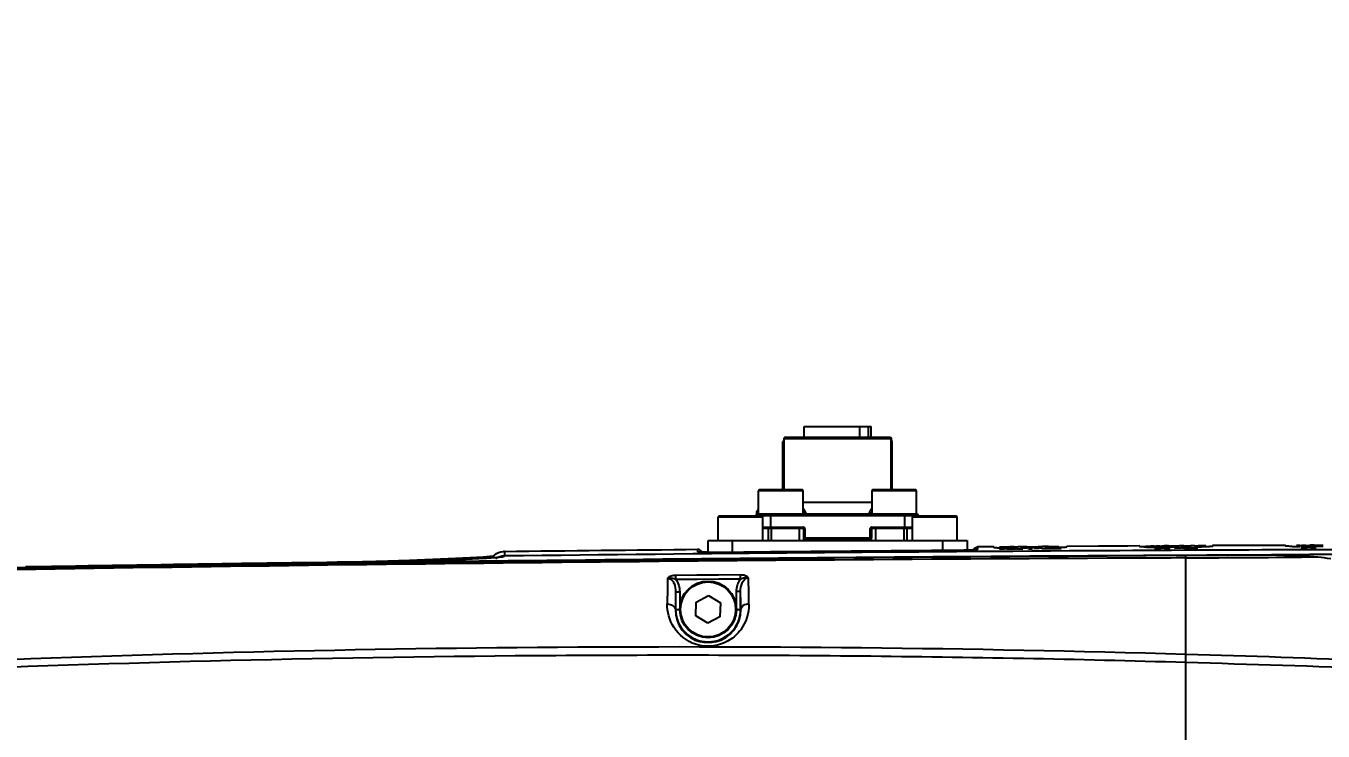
# Model space of a CAD drawing. Header units: millimetres. Extents: x 5828 to 6704, y 123 to 421.
# Drawn here: x 6586.91 to 6597.59, y 358.57 to 364.38 of the extents above; entities that cross this region are included whole.
import ezdxf

# ---------------------------------------------------------------- set-up
doc = ezdxf.new("R2010")
doc.units = ezdxf.units.MM
for name, color, linetype in [('外形图', 7, 'Continuous'), ('尺寸标注', 7, 'Continuous'), ('运动范围', 7, 'Continuous')]:
    doc.layers.add(name, color=color, linetype=linetype)
doc.styles.add('微软雅黑', font='msyh.ttc', dxfattribs={"height": 1.5})
doc.dimstyles.new('尺寸标注_1_15比例', dxfattribs={"dimtxt": 1.5, "dimasz": 1.25, "dimexe": 0.5, "dimexo": 0.4, "dimgap": 0.5, "dimtad": 1, "dimdec": 1, "dimlfac": 15, "dimdsep": 46, "dimtxsty": '微软雅黑', "dimcen": 0.09, "dimadec": 0, "dimazin": 0, "dimtp": 0.01, "dimtm": 0.01, "dimtfac": 1, "dimtdec": 1, "dimtofl": 0, "dimtmove": 0, "dimatfit": 3, "dimfxl": 1, "dimtolj": 1, "dimarcsym": 0})

# ---------------------------------------------------------------- blocks, each defined once
blk = doc.blocks.new('*D959')
at = {"layer": 'Defpoints', "color": 0}
for p in [(6604.527, 383.472), (6604.527, 362.717), (6585.527, 360.872)]:
    blk.add_point(p, dxfattribs=at)
at = {"layer": '尺寸标注', "color": 0, "lineweight": -2}
for p, q in [((6585.527, 361.272), (6585.527, 383.972)), ((6604.527, 363.117), (6604.527, 383.972)), ((6586.777, 383.472), (6603.277, 383.472))]:
    blk.add_line(p, q, dxfattribs=at)
at = {"layer": '尺寸标注', "color": 0}
for points in [[(6586.777, 383.68), (6586.777, 383.263), (6585.527, 383.472)], [(6603.277, 383.263), (6603.277, 383.68), (6604.527, 383.472)]]:
    blk.add_solid(points, dxfattribs=at)
at = {"layer": '尺寸标注', "color": 0, "insert": (6595.027, 384.747), "char_height": 1.5, "attachment_point": 5, "style": '微软雅黑'}
blk.add_mtext('\\A1;285', dxfattribs=at)

msp = doc.modelspace()

# ---------------------------------------------------------------- linework, layer by layer
at = {"layer": '外形图'}
for p, q in [((6593.3177, 360.9913), (6593.3177, 361.0813)), ((6593.3177, 361.0813), (6593.8677, 361.0813)), ((6593.7744, 360.9913), (6593.7744, 361.0813)), ((6593.8452, 361.0813), (6593.8452, 360.9913)), ((6593.8677, 360.9913), (6593.8677, 361.0813)), ((6593.1427, 360.568), (6593.1427, 360.9546)), ((6593.1494, 360.9546), (6593.1427, 360.9546)), ((6593.1561, 360.9913), (6593.1494, 360.9846)), ((6593.1494, 360.9846), (6593.1494, 360.558)), ((6593.1506, 360.978), (6593.1506, 360.558)), ((6594.0349, 360.978), (6593.1506, 360.978)), ((6594.0294, 360.9913), (6593.1561, 360.9913)), ((6594.0294, 360.9913), (6594.0361, 360.9846)), ((6594.0349, 360.558), (6594.0349, 360.978)), ((6594.0361, 360.558), (6594.0361, 360.9846)), ((6594.0427, 360.9546), (6594.0361, 360.9546)), ((6594.0427, 360.568), (6594.0427, 360.9546)), ((6592.9427, 360.358), (6592.9427, 360.5513)), ((6593.3094, 360.5513), (6592.9427, 360.5513)), ((6593.3027, 360.558), (6592.9494, 360.558)), ((6593.1427, 360.568), (6593.1327, 360.558)), ((6593.1427, 360.568), (6593.1494, 360.568)), ((6593.3094, 360.358), (6593.3094, 360.5513)), ((6593.8761, 360.358), (6593.8761, 360.5513)), ((6594.2427, 360.5513), (6593.8761, 360.5513)), ((6594.2361, 360.558), (6593.8827, 360.558)), ((6594.0361, 360.568), (6594.0427, 360.568)), ((6594.0427, 360.568), (6594.0527, 360.558)), ((6594.2427, 360.358), (6594.2427, 360.5513)), ((6593.3094, 360.458), (6593.8761, 360.458)), ((6592.6094, 360.1413), (6592.6094, 360.3346)), ((6592.9761, 360.3346), (6592.6094, 360.3346)), ((6592.9694, 360.3413), (6592.6161, 360.3413)), ((6592.9261, 360.378), (6592.9261, 360.3413)), ((6594.2594, 360.3446), (6592.9261, 360.3446)), ((6592.9394, 360.3913), (6592.9394, 360.358)), ((6592.9427, 360.3913), (6592.9394, 360.3913)), ((6592.9394, 360.3854), (6592.9427, 360.3854)), ((6592.9394, 360.3638), (6592.9427, 360.3638)), ((6594.2461, 360.358), (6592.9394, 360.358)), ((6592.9761, 360.1413), (6592.9761, 360.3346)), ((6593.039, 360.3446), (6593.039, 360.2513)), ((6593.3094, 360.3713), (6593.3303, 360.3713)), ((6593.8551, 360.3713), (6593.8761, 360.3713)), ((6594.1465, 360.2513), (6594.1465, 360.3446)), ((6594.2094, 360.1413), (6594.2094, 360.3346)), ((6594.5761, 360.3346), (6594.2094, 360.3346)), ((6594.5694, 360.3413), (6594.2161, 360.3413)), ((6594.2594, 360.3446), (6594.2594, 360.3413)), ((6594.5761, 360.1413), (6594.5761, 360.3346)), ((6592.9761, 360.2513), (6593.3106, 360.2513)), ((6592.9761, 360.2446), (6593.3106, 360.2446)), ((6593.0239, 360.1413), (6593.0239, 360.2446)), ((6593.0459, 360.2446), (6593.0459, 360.1413)), ((6593.2797, 360.1413), (6593.2797, 360.2446)), ((6593.3106, 360.2513), (6593.3106, 360.2446)), ((6593.3128, 360.2405), (6593.3128, 360.1413)), ((6593.3132, 360.238), (6593.3132, 360.1646)), ((6593.3244, 360.238), (6593.3132, 360.238)), ((6593.318, 360.1646), (6593.318, 360.238)), ((6593.3244, 360.158), (6593.3244, 360.238)), ((6593.861, 360.158), (6593.861, 360.238)), ((6593.861, 360.238), (6593.8675, 360.238)), ((6593.8675, 360.238), (6593.8675, 360.1646)), ((6593.8675, 360.238), (6593.8722, 360.238)), ((6593.8722, 360.238), (6593.8722, 360.1646)), ((6593.8727, 360.1413), (6593.8727, 360.2403)), ((6593.8748, 360.2513), (6593.8748, 360.2446)), ((6593.8748, 360.2513), (6594.2094, 360.2513)), ((6593.8748, 360.2446), (6594.2094, 360.2446)), ((6593.9058, 360.2446), (6593.9058, 360.1413)), ((6594.1395, 360.1413), (6594.1395, 360.2446)), ((6594.1616, 360.2446), (6594.1616, 360.1413)), ((6592.5261, 360.0445), (6592.5261, 360.1413)), ((6592.5261, 360.1413), (6594.6594, 360.1413)), ((6592.7261, 360.1413), (6592.7261, 360.0446)), ((6593.3132, 360.1646), (6593.8722, 360.1646)), ((6593.3199, 360.158), (6593.8655, 360.158)), ((6593.4983, 360.158), (6593.4983, 360.1413)), ((6593.6872, 360.158), (6593.6872, 360.1413)), ((6594.4594, 360.0591), (6594.4594, 360.1413)), ((6594.6594, 360.1413), (6594.6594, 360.0623)), ((6594.7438, 360.0886), (6594.7435, 360.0674)), ((6594.8799, 360.0895), (6594.7438, 360.0886)), ((6594.8799, 360.0894), (6594.7438, 360.0886)), ((6594.9992, 360.0886), (6595.0142, 360.0889)), ((6595.0462, 360.0895), (6595.063, 360.0897)), ((6595.063, 360.0897), (6595.0803, 360.09)), ((6595.1158, 360.0791), (6595.0978, 360.0791)), ((6595.1339, 360.0792), (6595.1158, 360.0791)), ((6595.1523, 360.0792), (6595.1339, 360.0792)), ((6595.1523, 360.0907), (6595.1708, 360.0909)), ((6595.1652, 360.0768), (6595.1849, 360.0769)), ((6595.1652, 360.0717), (6595.1652, 360.0768)), ((6595.1708, 360.0909), (6595.1892, 360.091)), ((6595.1849, 360.0769), (6595.1948, 360.077)), ((6595.1892, 360.091), (6595.2077, 360.0911)), ((6595.1948, 360.077), (6595.1948, 360.0718)), ((6595.2077, 360.0911), (6595.226, 360.0911)), ((6595.226, 360.0911), (6595.2442, 360.0912)), ((6595.2442, 360.0912), (6595.2621, 360.0912)), ((6595.2621, 360.0912), (6595.2797, 360.0913)), ((6595.2727, 360.0723), (6595.2727, 360.0775)), ((6596.0799, 360.0967), (6595.4799, 360.093)), ((6595.7396, 360.0949), (6595.4799, 360.0934)), ((6595.9817, 360.0963), (6595.7396, 360.0949)), ((6596.0799, 360.0968), (6595.9817, 360.0963)), ((6596.1992, 360.0958), (6596.2142, 360.0961)), ((6596.2143, 360.0864), (6596.1992, 360.0866)), ((6596.2024, 360.0783), (6596.2543, 360.0785)), ((6596.2024, 360.0781), (6596.2024, 360.0783)), ((6596.2024, 360.0777), (6596.2024, 360.0781)), ((6596.2451, 360.0779), (6596.2024, 360.0777)), ((6596.2836, 360.0781), (6596.2451, 360.0779)), ((6596.2543, 360.078), (6596.2451, 360.0779)), ((6596.2462, 360.0965), (6596.263, 360.0968)), ((6596.2613, 360.0831), (6596.2836, 360.0832)), ((6596.263, 360.0968), (6596.2803, 360.097)), ((6596.2978, 360.0861), (6596.2802, 360.0861)), ((6596.2836, 360.0789), (6596.2836, 360.0787)), ((6596.2836, 360.0787), (6596.3148, 360.0788)), ((6596.3304, 360.0784), (6596.2836, 360.0781)), ((6596.3158, 360.0861), (6596.2978, 360.0861)), ((6596.3148, 360.0788), (6596.3304, 360.0789)), ((6596.3158, 360.0973), (6596.334, 360.0975)), ((6596.3339, 360.0861), (6596.3158, 360.0861)), ((6596.3304, 360.0789), (6596.3304, 360.0786)), ((6596.3304, 360.0786), (6596.3304, 360.0784)), ((6596.3523, 360.0861), (6596.3339, 360.0861)), ((6596.334, 360.0975), (6596.3523, 360.0976)), ((6596.3523, 360.0976), (6596.3708, 360.0977)), ((6596.3707, 360.0862), (6596.3523, 360.0861)), ((6596.3663, 360.0786), (6596.393, 360.0804)), ((6596.3762, 360.0786), (6596.3663, 360.0786)), ((6596.3708, 360.0977), (6596.3892, 360.0978)), ((6596.3962, 360.0787), (6596.3762, 360.0786)), ((6596.3892, 360.0978), (6596.4077, 360.0979)), ((6596.393, 360.0804), (6596.4194, 360.0823)), ((6596.4037, 360.0793), (6596.3962, 360.0787)), ((6596.4188, 360.0804), (6596.4037, 360.0793)), ((6596.4472, 360.0805), (6596.4188, 360.0804)), ((6596.4261, 360.0804), (6596.4188, 360.0804)), ((6596.4338, 360.0815), (6596.4261, 360.081)), ((6596.4261, 360.081), (6596.4497, 360.0811)), ((6596.4472, 360.0805), (6596.4376, 360.0805)), ((6596.4442, 360.098), (6596.4621, 360.098)), ((6596.4757, 360.0807), (6596.4472, 360.0805)), ((6596.4497, 360.0811), (6596.4732, 360.0812)), ((6596.4621, 360.098), (6596.4797, 360.098)), ((6596.4732, 360.0812), (6596.4968, 360.0813)), ((6596.5041, 360.0808), (6596.4757, 360.0807)), ((6596.4797, 360.098), (6596.4969, 360.0979)), ((6596.4856, 360.0813), (6596.4968, 360.0813)), ((6596.4968, 360.0813), (6596.4893, 360.0818)), ((6596.5041, 360.0808), (6596.4968, 360.0808)), ((6596.5264, 360.0793), (6596.5041, 360.0808)), ((6596.5044, 360.0827), (6596.5308, 360.0811)), ((6596.5576, 360.0795), (6596.5264, 360.0793)), ((6596.53, 360.0978), (6596.5457, 360.0977)), ((6596.5308, 360.0811), (6596.5576, 360.0795)), ((6596.5457, 360.0977), (6596.5608, 360.0976)), ((6596.5608, 360.0884), (6596.5457, 360.0881)), ((6597.0197, 360.1013), (6596.6799, 360.0998)), ((6597.28, 360.102), (6596.68, 360.0995)), ((6597.2799, 360.1024), (6597.0197, 360.1013)), ((6597.3991, 360.1011), (6597.4142, 360.1014)), ((6597.4053, 360.0836), (6597.4571, 360.0838)), ((6597.4053, 360.0834), (6597.4053, 360.0836)), ((6597.4053, 360.0831), (6597.4053, 360.0834)), ((6597.448, 360.0832), (6597.4053, 360.0831)), ((6597.4462, 360.1018), (6597.463, 360.102)), ((6597.4864, 360.0834), (6597.448, 360.0832)), ((6597.4571, 360.0833), (6597.448, 360.0832)), ((6597.463, 360.102), (6597.4802, 360.1022)), ((6597.4642, 360.0884), (6597.4864, 360.0885)), ((6597.4864, 360.0843), (6597.4864, 360.0839)), ((6597.4864, 360.0839), (6597.5176, 360.084)), ((6597.5332, 360.0835), (6597.4864, 360.0834)), ((6597.5158, 360.1025), (6597.5339, 360.1027)), ((6597.5339, 360.0913), (6597.5158, 360.0913)), ((6597.5176, 360.084), (6597.5332, 360.0841)), ((6597.5332, 360.0841), (6597.5332, 360.0837)), ((6597.5332, 360.0837), (6597.5332, 360.0835)), ((6597.5339, 360.1027), (6597.5523, 360.1028)), ((6597.5523, 360.0913), (6597.5339, 360.0913)), ((6597.5523, 360.1028), (6597.5708, 360.1028)), ((6597.5707, 360.0913), (6597.5523, 360.0913)), ((6597.5892, 360.0914), (6597.5707, 360.0913)), ((6597.5708, 360.1028), (6597.5892, 360.1029)), ((6590.569, 359.9991), (6590.5687, 359.9991)), ((6590.6759, 360.0058), (6590.569, 359.9991)), ((6590.7576, 360.0127), (6590.6759, 360.0058)), ((6590.8513, 360.0145), (6590.8492, 360.011)), ((6590.8508, 360.0524), (6590.8507, 360.0145)), ((6592.4427, 360.0632), (6592.4426, 360.0693)), ((6592.4429, 360.0481), (6592.4427, 360.0632)), ((6592.4567, 360.0464), (6592.455, 360.0465)), ((6592.596, 360.044), (6592.5811, 360.044)), ((6592.7097, 360.0444), (6592.7097, 360.0444)), ((6594.4764, 360.0592), (6594.4764, 360.0592)), ((6594.6564, 360.0622), (6594.6321, 360.0615)), ((6594.9368, 360.0701), (6594.9268, 360.0701)), ((6594.9567, 360.0703), (6594.9368, 360.0701)), ((6594.9643, 360.0709), (6594.9567, 360.0703)), ((6594.9793, 360.072), (6594.9643, 360.0709)), ((6595.0078, 360.0722), (6594.9793, 360.072)), ((6594.9867, 360.0721), (6594.9793, 360.072)), ((6594.9943, 360.0732), (6594.9866, 360.0726)), ((6594.9866, 360.0726), (6595.0102, 360.0727)), ((6595.0078, 360.0722), (6594.9981, 360.0721)), ((6595.0362, 360.0724), (6595.0078, 360.0722)), ((6595.0102, 360.0727), (6595.0338, 360.0729)), ((6595.0338, 360.0729), (6595.0573, 360.0731)), ((6595.0338, 360.0729), (6595.0462, 360.073)), ((6595.0646, 360.0726), (6595.0362, 360.0724)), ((6595.0462, 360.073), (6595.0573, 360.0731)), ((6595.0573, 360.0731), (6595.0499, 360.0735)), ((6595.0646, 360.0726), (6595.0573, 360.0725)), ((6595.0869, 360.0711), (6595.0646, 360.0726)), ((6595.0649, 360.0745), (6595.0914, 360.0729)), ((6595.0973, 360.0712), (6595.0869, 360.0711)), ((6595.0914, 360.0729), (6595.1181, 360.0713)), ((6595.1181, 360.0713), (6595.0973, 360.0712)), ((6595.1948, 360.0718), (6595.1652, 360.0717)), ((6595.2826, 360.0724), (6595.2727, 360.0723)), ((6595.3023, 360.0725), (6595.2826, 360.0724)), ((6595.3023, 360.0759), (6595.3023, 360.0753)), ((6595.3023, 360.0753), (6595.3284, 360.0754)), ((6595.3163, 360.0748), (6595.3023, 360.0747)), ((6595.3023, 360.0747), (6595.3023, 360.0733)), ((6595.3023, 360.0733), (6595.3023, 360.0725)), ((6595.3303, 360.0749), (6595.3163, 360.0748)), ((6595.3284, 360.0754), (6595.3415, 360.0755)), ((6595.3443, 360.075), (6595.3303, 360.0749)), ((6595.3746, 360.074), (6595.3443, 360.075)), ((6595.3746, 360.074), (6595.3631, 360.0744)), ((6595.3746, 360.0753), (6595.4344, 360.0734)), ((6595.401, 360.0731), (6595.3746, 360.074)), ((6595.4121, 360.0732), (6595.401, 360.0731)), ((6595.4344, 360.0734), (6595.4121, 360.0732)), ((6596.458, 360.0172), (6595.8114, 360.0136)), ((6596.46, 359.2043), (6596.46, 359.9985)), ((6597.2459, 360.0227), (6597.0056, 360.0217)), ((6586.9206, 359.9239), (6586.9108, 359.9238)), ((6589.3877, 359.9611), (6588.9503, 359.9552)), ((6589.4298, 359.9616), (6589.4861, 359.9628)), ((6589.7249, 359.9655), (6589.7249, 359.9655)), ((6592.4345, 359.8561), (6592.2598, 359.855)), ((6592.2601, 359.8205), (6592.2598, 359.855)), ((6592.4374, 359.8217), (6592.2601, 359.8205)), ((6592.6121, 359.8572), (6592.4345, 359.8561)), ((6592.615, 359.8228), (6592.4374, 359.8217)), ((6592.7928, 359.8582), (6592.6121, 359.8572)), ((6592.793, 359.8239), (6592.615, 359.8228)), ((6592.793, 359.8239), (6592.7928, 359.8582)), ((6592.2594, 359.7184), (6592.2594, 359.5746)), ((6592.2594, 359.7184), (6592.2927, 359.7184)), ((6592.2927, 359.7184), (6592.2927, 359.5746)), ((6592.4291, 359.6349), (6592.5301, 359.6893)), ((6592.5301, 359.6893), (6592.6276, 359.629)), ((6592.7606, 359.5746), (6592.7606, 359.7215)), ((6592.7939, 359.7215), (6592.7606, 359.7215)), ((6592.7939, 359.5746), (6592.7939, 359.7215)), ((6592.257, 359.5746), (6592.2927, 359.5746)), ((6592.4257, 359.5203), (6592.4291, 359.6349)), ((6592.6276, 359.629), (6592.6242, 359.5144)), ((6592.7606, 359.5746), (6592.7963, 359.5746)), ((6592.5232, 359.46), (6592.4257, 359.5203)), ((6592.6242, 359.5144), (6592.5232, 359.46))]:
    msp.add_line(p, q, dxfattribs=at)
for points in [[(6590.8132, 360.0046), (6590.8129, 360.0045), (6590.804, 360.0032), (6590.7862, 360.0012), (6590.7606, 359.9989), (6590.7272, 359.9964), (6590.6864, 359.9937), (6590.6384, 359.991), (6590.5831, 359.9882), (6590.5207, 359.9855), (6590.4513, 359.9827), (6590.375, 359.98), (6590.2918, 359.9774), (6590.202, 359.9748), (6590.1059, 359.9724), (6590.004, 359.9702), (6589.8969, 359.9682), (6589.7851, 359.9664), (6589.7249, 359.9655)], [(6590.5687, 359.999), (6590.3858, 359.9901), (6590.0686, 359.9782), (6589.7996, 359.9703)], [(6592.5867, 360.044), (6592.5587, 360.0441), (6592.5337, 360.0444), (6592.5117, 360.0447), (6592.493, 360.045), (6592.4775, 360.0455), (6592.4654, 360.0459), (6592.4567, 360.0464)], [(6592.6501, 360.044), (6592.6172, 360.044), (6592.5867, 360.044)], [(6592.7097, 360.0444), (6592.6848, 360.0442), (6592.6501, 360.044)], [(6594.6321, 360.0615), (6594.6049, 360.0609), (6594.5752, 360.0604), (6594.5431, 360.0599), (6594.5091, 360.0595), (6594.4764, 360.0592)], [(6594.7354, 360.066), (6594.7349, 360.0659), (6594.7303, 360.0655), (6594.722, 360.0649), (6594.7104, 360.0642), (6594.6956, 360.0635), (6594.6776, 360.0628), (6594.6564, 360.0622)], [(6597.2459, 360.0202), (6597.1697, 360.0213), (6597.0896, 360.0218), (6597.0056, 360.0217)], [(6589.2419, 359.9591), (6589.0962, 359.9572), (6588.9503, 359.9552)]]:
    msp.add_lwpolyline(points, dxfattribs=at)
for radius in [0.2333, 0.2267]:
    msp.add_circle((6592.5266, 359.5746), radius, dxfattribs=at)
for centre, radius, start, end in [((6593.1561, 360.9546), 0.0133, 120.13396, 180), ((6594.0294, 360.9546), 0.0133, 0, 59.86604), ((6592.9494, 360.5513), 0.00667, 90, 180), ((6593.3027, 360.5513), 0.00667, 0, 90), ((6593.8827, 360.5513), 0.00667, 90, 180), ((6594.2361, 360.5513), 0.00667, 0, 90), ((6592.6161, 360.3346), 0.00667, 90, 180), ((6592.9394, 360.378), 0.0133, 90, 180.00008), ((6592.9394, 360.3446), 0.0133, 90, 179.9999), ((6592.9694, 360.3346), 0.00667, 0, 90), ((6594.2161, 360.3346), 0.00667, 90, 180), ((6594.2461, 360.3446), 0.0133, 0, 90), ((6594.5694, 360.3346), 0.00667, 0, 90), ((6593.3066, 360.238), 0.00667, 0, 29.93271), ((6593.8789, 360.238), 0.00667, 150.06729, 180), ((6593.3199, 360.1646), 0.00667, 180, 270), ((6593.8655, 360.1646), 0.00667, 270, 0), ((6594.9571, 361.4536), 1.3734, 267.9285, 268.27261), ((6594.9741, 362.0145), 1.9345, 268.26927, 268.54287), ((6595.0529, 356.5201), 3.5688, 91.31352, 92.05613), ((6594.9912, 362.6811), 2.6014, 268.54082, 268.76572), ((6595.0157, 363.8432), 3.7637, 268.77383, 269.12616), ((6595.14, 353.0923), 6.9978, 91.15345, 91.38316), ((6595.2089, 349.551), 10.5398, 90.88406, 91.05798), ((6595.2683, 345.4033), 14.6878, 90.59492, 90.7336), ((6595.2822, 344.0784), 16.0129, 90.46492, 90.59555), ((6595.0892, 374.2845), 14.2054, 270.47753, 270.62478), ((6595.1009, 373.2325), 13.1533, 270.62415, 270.77898), ((6595.2819, 347.888), 12.2033, 89.77416, 90.01031), ((6595.293, 350.7461), 9.3451, 89.58408, 89.77287), ((6595.3124, 353.3788), 6.7124, 89.23778, 89.58701), ((6595.342, 355.7276), 4.3634, 89.05799, 89.21577), ((6596.2127, 363.4555), 3.3688, 268.68059, 268.86998), ((6596.2498, 365.4677), 5.3813, 268.89793, 269.30803), ((6596.3297, 353.1008), 6.9962, 91.06956, 91.29931), ((6596.2723, 367.2545), 7.1682, 269.30066, 269.41559), ((6596.3934, 349.5608), 10.5368, 90.80011, 90.97407), ((6596.4467, 345.4151), 14.6828, 90.51089, 90.6496), ((6596.461, 344.0934), 16.0046, 90.06023, 90.1909), ((6596.4662, 348.4105), 11.6875, 89.68723, 89.84938), ((6596.5001, 353.1066), 6.9912, 89.27219, 89.50203), ((6596.4275, 366.7217), 6.6346, 271.15114, 271.39324), ((6596.531, 355.5075), 4.5902, 88.82758, 89.27723), ((6597.4178, 363.4619), 3.3698, 268.59483, 268.78418), ((6597.4675, 366.0331), 5.9415, 268.83137, 269.34149), ((6597.5192, 353.1093), 6.9929, 90.98357, 91.21342), ((6597.5774, 349.5726), 10.53, 90.71396, 90.88802), ((6597.6245, 345.433), 14.6699, 90.42451, 90.56335), ((6597.5283, 373.2534), 13.1621, 269.79066, 269.94536), ((6600.9868, -524.6281), 884.6564, 90.3351838, 90.9999326), ((6599.5922, -426.9225), 786.9268, 90.2752708, 91.0225507), ((6590.8527, 359.9187), 0.1339, 129.29844, 143.81425), ((6590.8508, 359.8768), 0.1341, 90.69113, 108.85378), ((6590.8524, 359.9187), 0.1337, 90.65824, 94.93726), ((6600.6507, -485.4459), 845.5172, 90.3279562, 90.6641082), ((6592.4429, 360.0367), 0.0327, 15.88962, 90.56399), ((6592.6027, 366.3282), 6.2842, 269.30976, 269.80329), ((6592.6116, 369.3932), 9.3492, 269.90474, 270.19419), ((6592.6067, 370.9403), 10.8963, 270.19204, 270.54124), ((6600.6369, -482.3386), 842.4203, 90.4189981, 90.5391638), ((6594.4104, 369.7963), 9.7373, 270.38852, 271.145), ((6594.4576, 367.3314), 7.272, 271.16123, 271.27469), ((6594.4847, 366.1329), 6.0731, 271.27003, 271.5256), ((6594.5171, 364.9074), 4.8473, 271.529, 271.68246), ((6594.7437, 360.0345), 0.0329, 90.44626, 107.45088), ((6596.6118, 336.9784), 23.1531, 94.04161, 94.17355), ((6600.2501, -413.3674), 773.4377, 90.0771909, 90.3288433), ((6595.245, 586.4833), 226.488, 270.307367, 270.582323), ((6673.6152, 358.429), 81.4337, 179.013784, 179.162606), ((6531.1761, 358.6395), 61.6946, 0.9096, 1.110213), ((6662.3196, 358.479), 70.0712, 178.986523, 179.104099), ((6521.5295, 358.4755), 71.2752, 0.883555, 1.001627), ((6592.5259, 359.5694), 0.2689, 178.88664, 257.08821), ((6592.5266, 359.5746), 0.2672, 180, 0), ((6592.5274, 359.5695), 0.269, 282.61127, 1.10171), ((6592.278, 214.9208), 144.3441, 88.339768, 92.578488), ((6585.2126, 359.1909), 11.2474, 359.7242, 0.06831)]:
    msp.add_arc(centre, radius, start, end, dxfattribs=at)
for points, knots in [([(6593.1494, 360.979), (6593.1494, 360.9788), (6593.1495, 360.9786), (6593.1498, 360.9783), (6593.1501, 360.978), (6593.1504, 360.978), (6593.1506, 360.978)], [0, 0, 0, 0, 0.237305, 0.4673386, 0.7081915, 1, 1, 1, 1]), ([(6594.0361, 360.979), (6594.0361, 360.9788), (6594.036, 360.9785), (6594.0357, 360.978), (6594.0352, 360.978), (6594.0349, 360.978)], [0, 0, 0, 0, 0.2536712, 0.4734636, 1, 1, 1, 1]), ([(6593.3094, 360.4065), (6593.3138, 360.4003), (6593.3197, 360.3912), (6593.3264, 360.3793), (6593.3292, 360.3738), (6593.3303, 360.3713)], [0, 0, 0, 0, 0.5551395, 0.7944573, 1, 1, 1, 1]), ([(6593.8551, 360.3713), (6593.8563, 360.3738), (6593.8591, 360.3793), (6593.8658, 360.3912), (6593.8717, 360.4003), (6593.876, 360.4065)], [0, 0, 0, 0, 0.2055426, 0.4448604, 1, 1, 1, 1]), ([(6592.9394, 360.3854), (6592.9377, 360.3854), (6592.9343, 360.385), (6592.93, 360.383), (6592.9269, 360.3799), (6592.9261, 360.3773), (6592.9261, 360.376)], [0, 0, 0, 0, 0.2879697, 0.555344, 0.7905331, 1, 1, 1, 1]), ([(6592.9261, 360.3544), (6592.9261, 360.3556), (6592.9269, 360.3583), (6592.93, 360.3614), (6592.9343, 360.3634), (6592.9377, 360.3638), (6592.9394, 360.3638)], [0, 0, 0, 0, 0.2094669, 0.444656, 0.7120303, 1, 1, 1, 1]), ([(6593.0438, 360.358), (6593.0435, 360.358), (6593.0428, 360.3578), (6593.0419, 360.357), (6593.0411, 360.3557), (6593.0403, 360.3541), (6593.0398, 360.3521), (6593.0391, 360.3489), (6593.039, 360.3464), (6593.039, 360.3446)], [0, 0, 0, 0, 0.0632021, 0.1392144, 0.2351676, 0.3532832, 0.4927423, 0.6505391, 1, 1, 1, 1]), ([(6593.3255, 360.3587), (6593.3267, 360.3591), (6593.3289, 360.3603), (6593.3311, 360.3634), (6593.3317, 360.3674), (6593.3309, 360.37), (6593.3303, 360.3713)], [0, 0, 0, 0, 0.2460025, 0.4776805, 0.7206367, 1, 1, 1, 1]), ([(6593.86, 360.3587), (6593.8588, 360.3591), (6593.8566, 360.3603), (6593.8543, 360.3634), (6593.8538, 360.3674), (6593.8545, 360.37), (6593.8551, 360.3713)], [0, 0, 0, 0, 0.2456622, 0.4774664, 0.7205204, 1, 1, 1, 1]), ([(6593.8644, 360.358), (6593.864, 360.358), (6593.8625, 360.3581), (6593.861, 360.3584), (6593.86, 360.3587)], [0, 0, 0, 0, 0.2623981, 1, 1, 1, 1]), ([(6594.1465, 360.3446), (6594.1465, 360.3464), (6594.1463, 360.3489), (6594.1457, 360.3521), (6594.1451, 360.3541), (6594.1444, 360.3557), (6594.1436, 360.357), (6594.1427, 360.3578), (6594.142, 360.358), (6594.1417, 360.358)], [0, 0, 0, 0, 0.3494615, 0.507258, 0.646717, 0.7648325, 0.8607856, 0.9367979, 1, 1, 1, 1]), ([(6593.0414, 360.2446), (6593.041, 360.2446), (6593.0405, 360.245), (6593.04, 360.2457), (6593.0395, 360.2469), (6593.0391, 360.2488), (6593.039, 360.2504), (6593.039, 360.2513)], [0, 0, 0, 0, 0.1363312, 0.2326075, 0.3511651, 0.6491859, 1, 1, 1, 1]), ([(6593.3071, 360.2446), (6593.3074, 360.2446), (6593.3083, 360.2446), (6593.3093, 360.2442), (6593.3099, 360.2439)], [0, 0, 0, 0, 0.2684113, 1, 1, 1, 1]), ([(6593.3099, 360.2439), (6593.3101, 360.2437), (6593.3111, 360.243), (6593.3119, 360.2421), (6593.3124, 360.2413)], [0, 0, 0, 0, 0.270394, 1, 1, 1, 1]), ([(6593.3244, 360.238), (6593.3244, 360.2397), (6593.3237, 360.2433), (6593.3205, 360.2477), (6593.316, 360.2506), (6593.3124, 360.2513), (6593.3106, 360.2513)], [0, 0, 0, 0, 0.2498224, 0.499795, 0.7498885, 1, 1, 1, 1]), ([(6593.3106, 360.2446), (6593.3116, 360.2446), (6593.3134, 360.2443), (6593.3158, 360.2429), (6593.3175, 360.2407), (6593.318, 360.2389), (6593.318, 360.238)], [0, 0, 0, 0, 0.2480527, 0.4967369, 0.7473442, 1, 1, 1, 1]), ([(6593.8748, 360.2513), (6593.8731, 360.2513), (6593.8695, 360.2506), (6593.8649, 360.2477), (6593.8618, 360.2433), (6593.861, 360.2397), (6593.861, 360.238)], [0, 0, 0, 0, 0.2500997, 0.5001941, 0.7501733, 1, 1, 1, 1]), ([(6593.8675, 360.238), (6593.8675, 360.2389), (6593.8679, 360.2407), (6593.8697, 360.2429), (6593.8721, 360.2443), (6593.8739, 360.2446), (6593.8748, 360.2446)], [0, 0, 0, 0, 0.2526573, 0.5032656, 0.7519455, 1, 1, 1, 1]), ([(6593.8756, 360.2439), (6593.8753, 360.2437), (6593.8743, 360.243), (6593.8735, 360.2421), (6593.8731, 360.2413)], [0, 0, 0, 0, 0.2704005, 1, 1, 1, 1]), ([(6593.8783, 360.2446), (6593.8781, 360.2446), (6593.8771, 360.2446), (6593.8762, 360.2442), (6593.8756, 360.2439)], [0, 0, 0, 0, 0.2684177, 1, 1, 1, 1]), ([(6594.1465, 360.2513), (6594.1465, 360.2504), (6594.1464, 360.2488), (6594.146, 360.2469), (6594.1454, 360.2457), (6594.145, 360.245), (6594.1444, 360.2446), (6594.1441, 360.2446)], [0, 0, 0, 0, 0.350819, 0.6488414, 0.7673988, 0.8636748, 1, 1, 1, 1]), ([(6593.3244, 360.158), (6593.3236, 360.158), (6593.3221, 360.1583), (6593.3201, 360.1595), (6593.3186, 360.1615), (6593.3181, 360.163), (6593.318, 360.1638)], [0, 0, 0, 0, 0.24614, 0.4944108, 0.7458837, 1, 1, 1, 1]), ([(6593.8675, 360.1646), (6593.8675, 360.164), (6593.8674, 360.1631), (6593.867, 360.1619), (6593.8664, 360.1608), (6593.8654, 360.1596), (6593.8644, 360.1589), (6593.8639, 360.1586)], [0, 0, 0, 0, 0.2508358, 0.3757068, 0.5026774, 0.7527639, 1, 1, 1, 1]), ([(6594.8805, 360.083), (6594.8804, 360.0831), (6594.8802, 360.0831), (6594.88, 360.0833), (6594.88, 360.0834)], [0, 0, 0, 0, 0.6702829, 1, 1, 1, 1]), ([(6594.889, 360.082), (6594.888, 360.0821), (6594.8852, 360.0824), (6594.8823, 360.0825), (6594.8805, 360.083)], [0, 0, 0, 0, 0.3598854, 1, 1, 1, 1]), ([(6594.9075, 360.0811), (6594.9056, 360.0812), (6594.8995, 360.0814), (6594.8933, 360.0817), (6594.889, 360.082)], [0, 0, 0, 0, 0.2987806, 1, 1, 1, 1]), ([(6595.4525, 360.0846), (6595.4482, 360.0844), (6595.427, 360.0835), (6595.4058, 360.0829), (6595.3888, 360.0824)], [0, 0, 0, 0, 0.1999878, 1, 1, 1, 1]), ([(6595.48, 360.0873), (6595.48, 360.0866), (6595.4764, 360.0867), (6595.4723, 360.0857), (6595.4631, 360.0853), (6595.4565, 360.0848), (6595.4525, 360.0846)], [0, 0, 0, 0, 0.0670013, 0.256644, 0.5687494, 1, 1, 1, 1]), ([(6595.4794, 360.0876), (6595.4796, 360.0876), (6595.4798, 360.0875), (6595.48, 360.0873), (6595.48, 360.0873)], [0, 0, 0, 0, 0.6700917, 1, 1, 1, 1]), ([(6596.0805, 360.0904), (6596.0804, 360.0904), (6596.0802, 360.0905), (6596.08, 360.0906), (6596.08, 360.0907)], [0, 0, 0, 0, 0.6702398, 1, 1, 1, 1]), ([(6596.1075, 360.0884), (6596.104, 360.0885), (6596.0951, 360.0891), (6596.0858, 360.0887), (6596.0805, 360.0904)], [0, 0, 0, 0, 0.386254, 1, 1, 1, 1]), ([(6596.1074, 360.0932), (6596.1116, 360.0934), (6596.1329, 360.0943), (6596.1541, 360.0948), (6596.1711, 360.0952)], [0, 0, 0, 0, 0.1998977, 1, 1, 1, 1]), ([(6596.1352, 360.0876), (6596.1326, 360.0876), (6596.1233, 360.0879), (6596.1141, 360.0881), (6596.1075, 360.0884)], [0, 0, 0, 0, 0.2797017, 1, 1, 1, 1]), ([(6596.6525, 360.0911), (6596.6482, 360.0909), (6596.627, 360.09), (6596.6058, 360.0894), (6596.5888, 360.089)], [0, 0, 0, 0, 0.1999846, 1, 1, 1, 1]), ([(6596.68, 360.0937), (6596.68, 360.0931), (6596.6764, 360.0931), (6596.6723, 360.0921), (6596.6631, 360.0918), (6596.6565, 360.0913), (6596.6525, 360.0911)], [0, 0, 0, 0, 0.0669781, 0.2566113, 0.568724, 1, 1, 1, 1]), ([(6596.6794, 360.094), (6596.6796, 360.094), (6596.6798, 360.0939), (6596.68, 360.0938), (6596.68, 360.0937)], [0, 0, 0, 0, 0.6700486, 1, 1, 1, 1]), ([(6597.2805, 360.0959), (6597.2804, 360.0959), (6597.2802, 360.096), (6597.28, 360.0962), (6597.28, 360.0962)], [0, 0, 0, 0, 0.6701957, 1, 1, 1, 1]), ([(6597.3075, 360.0939), (6597.304, 360.094), (6597.2951, 360.0947), (6597.2858, 360.0943), (6597.2805, 360.0959)], [0, 0, 0, 0, 0.3862367, 1, 1, 1, 1]), ([(6597.3352, 360.093), (6597.3326, 360.0931), (6597.3233, 360.0933), (6597.3141, 360.0936), (6597.3075, 360.0939)], [0, 0, 0, 0, 0.2796997, 1, 1, 1, 1]), ([(6595.8114, 360.0158), (6594.1147, 360.0061), (6591.5698, 359.9839), (6588.6008, 359.9444), (6586.9043, 359.9193), (6586.056, 359.9037), (6585.6318, 359.8974)], [0, 0, 0, 0, 0.4999899, 0.7499865, 0.8749853, 1, 1, 1, 1]), ([(6590.6854, 359.9934), (6590.5487, 359.9854), (6590.2285, 359.9744), (6589.9083, 359.9679), (6589.7249, 359.9655)], [0, 0, 0, 0, 0.4274285, 1, 1, 1, 1]), ([(6590.8492, 360.011), (6590.8484, 360.0098), (6590.8437, 360.0085), (6590.8353, 360.0064), (6590.8215, 360.0044), (6590.7941, 360.0012), (6590.7481, 359.9974), (6590.7083, 359.9948), (6590.6854, 359.9934)], [0, 0, 0, 0, 0.0261013, 0.0803091, 0.1634185, 0.2752352, 0.5832034, 1, 1, 1, 1]), ([(6592.4435, 360.0478), (6592.4433, 360.0478), (6592.4431, 360.0479), (6592.4429, 360.0481), (6592.4429, 360.0481)], [0, 0, 0, 0, 0.6540614, 1, 1, 1, 1]), ([(6592.527, 360.0444), (6592.5074, 360.0447), (6592.4821, 360.0447), (6592.4544, 360.0466), (6592.446, 360.0469), (6592.4435, 360.0478)], [0, 0, 0, 0, 0.7018334, 0.9052375, 1, 1, 1, 1]), ([(6594.7435, 360.0674), (6594.7435, 360.0669), (6594.7407, 360.0667), (6594.7373, 360.0658), (6594.73, 360.0654), (6594.716, 360.0643), (6594.6919, 360.0633), (6594.6713, 360.0626), (6594.6594, 360.0622)], [0, 0, 0, 0, 0.0182585, 0.068084, 0.1498206, 0.2628871, 0.577848, 1, 1, 1, 1]), ([(6595.3415, 360.0755), (6595.3443, 360.0755), (6595.3545, 360.0756), (6595.3647, 360.0757), (6595.3721, 360.0758)], [0, 0, 0, 0, 0.2740481, 1, 1, 1, 1]), ([(6596.46, 359.9985), (6596.4598, 360.003), (6596.4584, 360.0085), (6596.4594, 360.0161), (6596.458, 360.0172)], [0, 0, 0, 0, 0.7167221, 1, 1, 1, 1]), ([(6598.6475, 360.0414), (6598.521, 360.0384), (6597.9738, 360.0289), (6597.4265, 360.0247), (6597.0056, 360.0217)], [0, 0, 0, 0, 0.2310653, 1, 1, 1, 1]), ([(6589.4861, 359.9628), (6589.4855, 359.9629), (6589.4842, 359.9629), (6589.483, 359.9626), (6589.4824, 359.9624)], [0, 0, 0, 0, 0.4959189, 1, 1, 1, 1]), ([(6592.2598, 359.855), (6592.247, 359.8549), (6592.2233, 359.8516), (6592.1999, 359.8399), (6592.1936, 359.8306)], [0, 0, 0, 0, 0.5348485, 1, 1, 1, 1]), ([(6592.1936, 359.8307), (6592.2054, 359.8308), (6592.2291, 359.819), (6592.2535, 359.7778), (6592.2595, 359.7418), (6592.2594, 359.7184)], [0, 0, 0, 0, 0.2521709, 0.5032322, 1, 1, 1, 1]), ([(6592.2601, 359.8205), (6592.2497, 359.825), (6592.2281, 359.8309), (6592.205, 359.8332), (6592.1941, 359.8307)], [0, 0, 0, 0, 0.5038349, 1, 1, 1, 1]), ([(6592.8591, 359.8348), (6592.856, 359.8391), (6592.8367, 359.8544), (6592.8114, 359.8583), (6592.7928, 359.8582)], [0, 0, 0, 0, 0.2224013, 1, 1, 1, 1]), ([(6592.7939, 359.7215), (6592.7938, 359.7449), (6592.7997, 359.781), (6592.8237, 359.8225), (6592.8472, 359.8348), (6592.8591, 359.8348)], [0, 0, 0, 0, 0.4968884, 0.7478651, 1, 1, 1, 1]), ([(6592.4232, 359.2876), (6592.3508, 359.3112), (6592.2284, 359.4076), (6592.1892, 359.5533), (6592.1902, 359.6191)], [0, 0, 0, 0, 0.5362514, 1, 1, 1, 1]), ([(6592.1902, 359.6191), (6592.2065, 359.619), (6592.2359, 359.6134), (6592.2568, 359.587), (6592.257, 359.5746)], [0, 0, 0, 0, 0.5679786, 1, 1, 1, 1]), ([(6592.8629, 359.6188), (6592.8641, 359.5446), (6592.8253, 359.423), (6592.7027, 359.3113), (6592.6164, 359.28), (6592.5706, 359.2739)], [0, 0, 0, 0, 0.4558235, 0.716823, 1, 1, 1, 1]), ([(6592.8629, 359.6188), (6592.8467, 359.6187), (6592.8174, 359.6132), (6592.7965, 359.5869), (6592.7963, 359.5746)], [0, 0, 0, 0, 0.5689836, 1, 1, 1, 1]), ([(6596.4598, 359.1367), (6595.568, 359.1634), (6593.7836, 359.1967), (6590.2144, 359.201), (6587.5377, 359.1343), (6585.7549, 359.057)], [0, 0, 0, 0, 0.2500034, 0.5000096, 1, 1, 1, 1]), ([(6598.5717, 359.0652), (6598.3988, 359.0724), (6597.6949, 359.0991), (6596.9909, 359.1209), (6596.4598, 359.1367)], [0, 0, 0, 0, 0.2457149, 1, 1, 1, 1]), ([(6598.5393, 359.127), (6598.3689, 359.1344), (6597.6759, 359.1643), (6596.9828, 359.1896), (6596.46, 359.2043)], [0, 0, 0, 0, 0.2458872, 1, 1, 1, 1])]:
    msp.add_open_spline(points, degree=3, knots=knots, dxfattribs=at)
for points in [[(6593.318, 360.1638), (6593.318, 360.1641), (6593.318, 360.1644), (6593.318, 360.1646)], [(6593.8639, 360.1586), (6593.863, 360.1582), (6593.862, 360.158), (6593.861, 360.158)], [(6594.7125, 360.0643), (6594.7138, 360.0693), (6594.7165, 360.0741), (6594.7199, 360.0779)], [(6594.7199, 360.0779), (6594.7258, 360.0844), (6594.7351, 360.0885), (6594.7438, 360.0886)], [(6589.7283, 359.9684), (6589.7526, 359.969), (6589.7769, 359.9696), (6589.8013, 359.9703)], [(6589.7996, 359.9703), (6589.7954, 359.9702), (6589.7911, 359.9687), (6589.7875, 359.9665)], [(6590.5687, 359.9991), (6590.5534, 359.9982), (6590.5381, 359.9934), (6590.5249, 359.9857)], [(6590.7679, 360.0223), (6590.7883, 360.0389), (6590.8147, 360.0496), (6590.8408, 360.0519)], [(6590.8507, 360.0145), (6590.8245, 360.0142), (6590.7974, 360.0055), (6590.776, 359.9906)], [(6590.8508, 360.0524), (6591.3814, 360.0585), (6591.912, 360.0642), (6592.4426, 360.0693)], [(6597.0056, 360.0217), (6596.6075, 360.02), (6596.2094, 360.018), (6595.8114, 360.0158)], [(6596.46, 359.9985), (6596.2438, 359.9972), (6596.0276, 359.9962), (6595.8115, 359.9952)], [(6597.2459, 360.0227), (6596.9833, 360.0206), (6596.7207, 360.0189), (6596.458, 360.0172)], [(6597.4089, 360.0144), (6597.3546, 360.0174), (6597.3003, 360.0191), (6597.2459, 360.0202)], [(6597.5468, 360.0041), (6597.5009, 360.0086), (6597.4549, 360.0119), (6597.4089, 360.0144)], [(6597.6519, 359.9903), (6597.617, 359.9961), (6597.5819, 360.0005), (6597.5468, 360.0041)], [(6588.5255, 359.9492), (6587.9905, 359.9412), (6587.4556, 359.9327), (6586.9206, 359.9239)], [(6588.9503, 359.9552), (6588.8087, 359.9533), (6588.6671, 359.9513), (6588.5255, 359.9492)], [(6589.7249, 359.9655), (6589.6125, 359.964), (6589.5001, 359.9626), (6589.3877, 359.9611)], [(6589.4861, 359.9628), (6589.5154, 359.9634), (6589.5447, 359.9641), (6589.5739, 359.9647)], [(6589.5739, 359.9647), (6589.5718, 359.9649), (6589.5695, 359.9644), (6589.5675, 359.9635)], [(6589.5739, 359.9647), (6589.6001, 359.9653), (6589.6263, 359.9659), (6589.6525, 359.9666)], [(6589.6525, 359.9666), (6589.6778, 359.9672), (6589.703, 359.9678), (6589.7283, 359.9684)], [(6592.2601, 359.8205), (6592.2825, 359.7927), (6592.2927, 359.7541), (6592.2927, 359.7184)], [(6592.7606, 359.7215), (6592.7606, 359.7573), (6592.7706, 359.7959), (6592.793, 359.8239)], [(6592.8589, 359.8348), (6592.837, 359.8391), (6592.8133, 359.833), (6592.793, 359.8239)], [(6592.5706, 359.2739), (6592.5217, 359.2673), (6592.4701, 359.2722), (6592.4232, 359.2876)], [(6592.5861, 359.307), (6592.547, 359.2983), (6592.5049, 359.2984), (6592.4658, 359.3073)], [(6596.46, 357.3708), (6596.46, 357.9595), (6596.4599, 358.5481), (6596.4598, 359.1367)]]:
    msp.add_open_spline(points, degree=3, dxfattribs=at)
at = {"layer": '运动范围', "color": 0}
msp.add_arc((6604.5266, 338.2413), 36.38, 340.0007, 210, dxfattribs=at)

# ---------------------------------------------------------------- dimensions: what is measured, and where the dimension line sits
at = {"layer": '尺寸标注'}
dim = msp.add_linear_dim(base=(6604.5266, 383.4715), p1=(6585.5266, 360.8724), p2=(6604.5266, 362.7169), dimstyle='尺寸标注_1_15比例', dxfattribs=at)
dim.commit()
dim.dimension.update_dxf_attribs({"geometry": '*D959', "text_midpoint": (6595.0266, 384.7472)})

doc.saveas('drawing.dxf')
